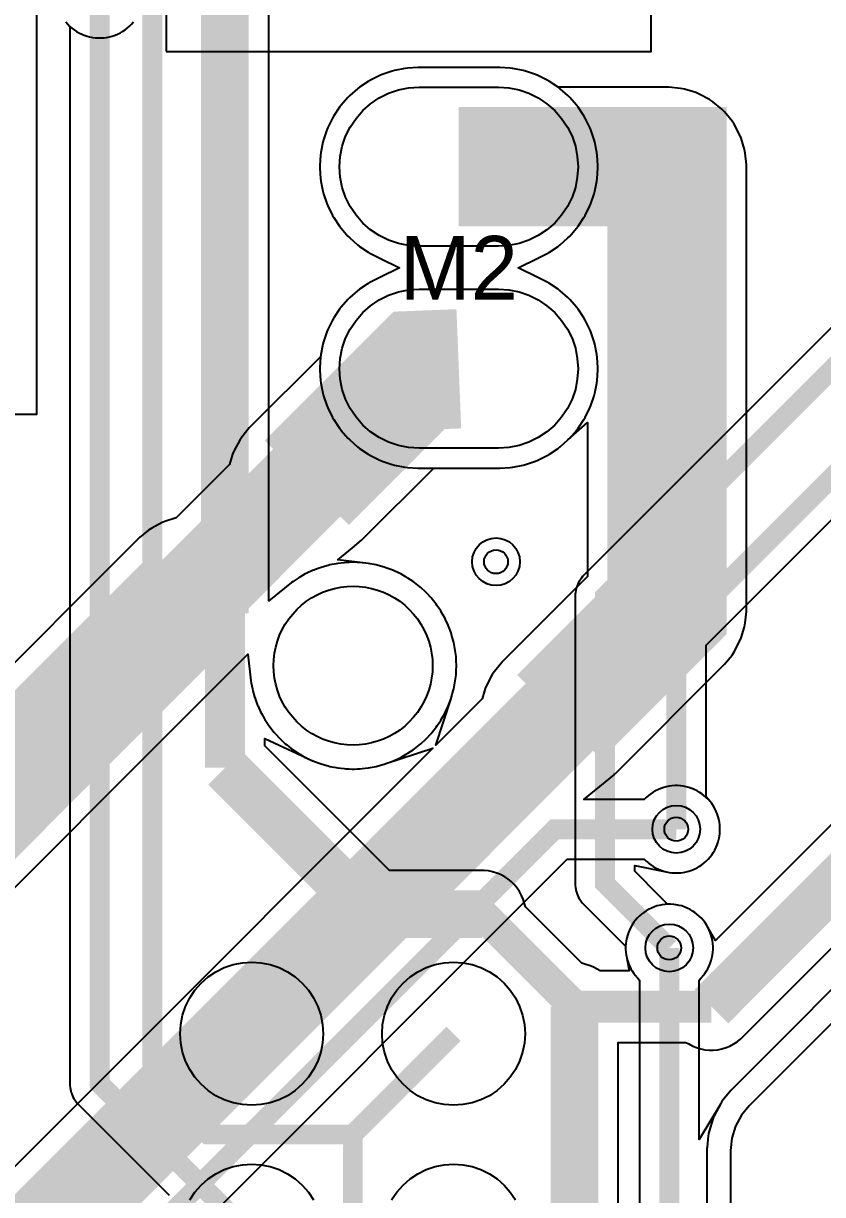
# Model space of a CAD drawing. Header units: millimetres. Extents: x -74 to 74, y -33 to 26.
# Drawn here: x 31.1 to 41.16, y -10.38 to 4.34 of the extents above; entities that cross this region are included whole.
import ezdxf
from ezdxf.enums import TextEntityAlignment as Align

# ---------------------------------------------------------------- set-up
doc = ezdxf.new("R2010")
doc.units = ezdxf.units.MM
for name, color, linetype in [('COBRE_BAIXO', 7, 'Continuous'), ('COBRE_CIMA', 7, 'Continuous'), ('CONTORNO', 7, 'Continuous'), ('CORPOS_CIMA', 7, 'Continuous'), ('FUROS', 7, 'Continuous'), ('PADS_BAIXO', 7, 'Continuous'), ('PADS_CIMA', 7, 'Continuous'), ('PLANO_GND_BAIXO', 7, 'Continuous'), ('PLANO_GND_CIMA', 7, 'Continuous'), ('REFS_CIMA', 7, 'Continuous'), ('VIAS', 7, 'Continuous')]:
    doc.layers.add(name, color=color, linetype=linetype)

msp = doc.modelspace()

# ---------------------------------------------------------------- linework, layer by layer
at = {"layer": 'COBRE_BAIXO'}
for points, const_width in [([(31.995, 9.183), (32.725, 8.453), (32.725, -8.929), (33.424, -9.628), (35.247, -9.628)], 0.25), ([(33.638, -3.076), (33.638, 6.627)], 0.6), ([(33.974, -10.901), (32.061, -8.988), (32.061, 4.709)], 0.25), ([(61.73, 3.745), (45.024, 3.745), (38.419, -2.86), (38.419, -6.473), (39.228, -7.282)], 0.25), ([(39.316, -5.79), (39.316, -3.321), (45.43, 2.793), (65.049, 2.793), (65.866, 3.61)], 0.25), ([(33.638, -5.017), (33.638, -3.076)], 0.5), ([(43.546, -4.231), (39.757, -8.02)], 0.6), ([(39.757, -8.02), (43.546, -4.231)], 0.6), ([(35.478, -6.857), (33.638, -5.017)], 0.6), ([(33.974, -8.361), (35.478, -6.857)], 0.6), ([(35.478, -6.857), (36.872, -6.857)], 0.6), ([(36.872, -6.857), (38.035, -8.02)], 0.4), ([(38.035, -8.02), (38.035, -19.605), (37.04, -20.6)], 0.6), ([(39.757, -8.02), (38.035, -8.02)], 0.4), ([(38.035, -8.02), (39.757, -8.02)], 0.4), ([(35.247, -9.628), (36.514, -8.361)], 0.25), ([(35.208, -11.822), (35.247, -11.783), (35.247, -9.628)], 0.25)]:
    msp.add_lwpolyline(points, dxfattribs=dict(at, const_width=const_width))
at = {"layer": 'COBRE_CIMA'}
for points, const_width in [([(37.844, -4.381), (39.2, -3.025), (39.2, 2.54), (36.58, 2.54)], 1.5), ([(34.667, -1.433), (36.08, -0.02), (36.58, 0)], 1.5), ([(33.253, -2.847), (34.667, -1.433)], 1.2), ([(29.013, -7.087), (33.253, -2.847)], 1.5), ([(28.356, -13.869), (37.844, -4.381)], 1.2), ([(39.316, -5.79), (37.787, -5.79), (27.335, -16.242)], 0.25), ([(39.228, -7.282), (39.228, -19.475), (34.935, -23.768), (21.607, -23.768), (21.524, -23.851)], 0.25)]:
    msp.add_lwpolyline(points, dxfattribs=dict(at, const_width=const_width))
at = {"layer": 'CONTORNO'}
msp.add_lwpolyline([(44.766, -4.734), (40.234, -9.266), (40.135, -9.387), (40.061, -9.525), (40.015, -9.675), (40, -9.831), (40, -28.4), (40, -31), (40, -32), (39.985, -32.174), (39.94, -32.342), (39.866, -32.5), (39.766, -32.643), (39.643, -32.766), (39.5, -32.866), (39.342, -32.94), (39.174, -32.985), (39, -33), (24, -33), (21, -30), (20.251, -30), (20.25, -30), (0, -30), (-20.25, -30)], dxfattribs=at)
at = {"layer": 'CORPOS_CIMA'}
for points in [[(28.73, -0.57), (31.27, -0.57), (31.27, 14.67), (28.73, 14.67)], [(32.9, 3.99), (39, 3.99), (39, 7.69), (32.9, 7.69)]]:
    msp.add_lwpolyline(points, close=True, dxfattribs=at)
at = {"layer": 'FUROS'}
msp.add_lwpolyline([(36.25, -3.733), (36.247, -3.811), (36.238, -3.889), (36.222, -3.966), (36.201, -4.042), (36.174, -4.116), (36.141, -4.187), (36.103, -4.255), (36.059, -4.321), (36.01, -4.382), (35.957, -4.44), (35.899, -4.493), (35.838, -4.542), (35.772, -4.586), (35.704, -4.624), (35.633, -4.657), (35.559, -4.684), (35.483, -4.705), (35.406, -4.721), (35.328, -4.73), (35.25, -4.733), (35.172, -4.73), (35.094, -4.721), (35.017, -4.705), (34.941, -4.684), (34.867, -4.657), (34.796, -4.624), (34.728, -4.586), (34.662, -4.542), (34.601, -4.493), (34.543, -4.44), (34.49, -4.382), (34.441, -4.321), (34.397, -4.255), (34.359, -4.187), (34.326, -4.116), (34.299, -4.042), (34.278, -3.966), (34.262, -3.889), (34.253, -3.811), (34.25, -3.733), (34.253, -3.655), (34.262, -3.577), (34.278, -3.5), (34.299, -3.424), (34.326, -3.35), (34.359, -3.279), (34.397, -3.211), (34.441, -3.145), (34.49, -3.084), (34.543, -3.026), (34.601, -2.973), (34.662, -2.924), (34.728, -2.88), (34.796, -2.842), (34.867, -2.809), (34.941, -2.782), (35.017, -2.761), (35.094, -2.745), (35.172, -2.736), (35.25, -2.733), (35.328, -2.736), (35.406, -2.745), (35.483, -2.761), (35.559, -2.782), (35.633, -2.809), (35.704, -2.842), (35.772, -2.88), (35.838, -2.924), (35.899, -2.973), (35.957, -3.026), (36.01, -3.084), (36.059, -3.145), (36.103, -3.211), (36.141, -3.279), (36.174, -3.35), (36.201, -3.424), (36.222, -3.5), (36.238, -3.577), (36.247, -3.655)], close=True, dxfattribs=at)
at = {"layer": 'PADS_BAIXO'}
for points in [[(37.08, 3.54), (37.211, 3.531), (37.339, 3.506), (37.463, 3.464), (37.58, 3.406), (37.689, 3.333), (37.787, 3.247), (37.873, 3.149), (37.946, 3.04), (38.004, 2.923), (38.046, 2.799), (38.071, 2.671), (38.08, 2.54), (38.071, 2.409), (38.046, 2.281), (38.004, 2.157), (37.946, 2.04), (37.873, 1.931), (37.787, 1.833), (37.689, 1.747), (37.58, 1.674), (37.463, 1.616), (37.339, 1.574), (37.211, 1.549), (37.08, 1.54), (36.08, 1.54), (35.949, 1.549), (35.821, 1.574), (35.697, 1.616), (35.58, 1.674), (35.471, 1.747), (35.373, 1.833), (35.287, 1.931), (35.214, 2.04), (35.156, 2.157), (35.114, 2.281), (35.089, 2.409), (35.08, 2.54), (35.089, 2.671), (35.114, 2.799), (35.156, 2.923), (35.214, 3.04), (35.287, 3.149), (35.373, 3.247), (35.471, 3.333), (35.58, 3.406), (35.697, 3.464), (35.821, 3.506), (35.949, 3.531), (36.08, 3.54)], [(37.08, 1), (37.211, 0.991), (37.339, 0.966), (37.463, 0.924), (37.58, 0.866), (37.689, 0.793), (37.787, 0.707), (37.873, 0.609), (37.946, 0.5), (38.004, 0.383), (38.046, 0.259), (38.071, 0.131), (38.08, 0), (38.071, -0.131), (38.046, -0.259), (38.004, -0.383), (37.946, -0.5), (37.873, -0.609), (37.787, -0.707), (37.689, -0.793), (37.58, -0.866), (37.463, -0.924), (37.339, -0.966), (37.211, -0.991), (37.08, -1), (36.08, -1), (35.949, -0.991), (35.821, -0.966), (35.697, -0.924), (35.58, -0.866), (35.471, -0.793), (35.373, -0.707), (35.287, -0.609), (35.214, -0.5), (35.156, -0.383), (35.114, -0.259), (35.089, -0.131), (35.08, 0), (35.089, 0.131), (35.114, 0.259), (35.156, 0.383), (35.214, 0.5), (35.287, 0.609), (35.373, 0.707), (35.471, 0.793), (35.58, 0.866), (35.697, 0.924), (35.821, 0.966), (35.949, 0.991), (36.08, 1)], [(34.874, -8.361), (34.866, -8.478), (34.843, -8.594), (34.805, -8.705), (34.753, -8.811), (34.688, -8.909), (34.61, -8.997), (34.522, -9.075), (34.424, -9.14), (34.318, -9.192), (34.207, -9.23), (34.091, -9.253), (33.974, -9.261), (33.857, -9.253), (33.741, -9.23), (33.63, -9.192), (33.524, -9.14), (33.426, -9.075), (33.338, -8.997), (33.26, -8.909), (33.195, -8.811), (33.143, -8.705), (33.105, -8.594), (33.082, -8.478), (33.074, -8.361), (33.082, -8.244), (33.105, -8.128), (33.143, -8.017), (33.195, -7.911), (33.26, -7.813), (33.338, -7.725), (33.426, -7.647), (33.524, -7.582), (33.63, -7.53), (33.741, -7.492), (33.857, -7.469), (33.974, -7.461), (34.091, -7.469), (34.207, -7.492), (34.318, -7.53), (34.424, -7.582), (34.522, -7.647), (34.61, -7.725), (34.688, -7.813), (34.753, -7.911), (34.805, -8.017), (34.843, -8.128), (34.866, -8.244)], [(37.414, -8.361), (37.406, -8.478), (37.383, -8.594), (37.345, -8.705), (37.293, -8.811), (37.228, -8.909), (37.15, -8.997), (37.062, -9.075), (36.964, -9.14), (36.858, -9.192), (36.747, -9.23), (36.631, -9.253), (36.514, -9.261), (36.397, -9.253), (36.281, -9.23), (36.17, -9.192), (36.064, -9.14), (35.966, -9.075), (35.878, -8.997), (35.8, -8.909), (35.735, -8.811), (35.683, -8.705), (35.645, -8.594), (35.622, -8.478), (35.614, -8.361), (35.622, -8.244), (35.645, -8.128), (35.683, -8.017), (35.735, -7.911), (35.8, -7.813), (35.878, -7.725), (35.966, -7.647), (36.064, -7.582), (36.17, -7.53), (36.281, -7.492), (36.397, -7.469), (36.514, -7.461), (36.631, -7.469), (36.747, -7.492), (36.858, -7.53), (36.964, -7.582), (37.062, -7.647), (37.15, -7.725), (37.228, -7.813), (37.293, -7.911), (37.345, -8.017), (37.383, -8.128), (37.406, -8.244)]]:
    msp.add_lwpolyline(points, close=True, dxfattribs=at)
for points in [[(33.195, -10.451), (33.26, -10.353), (33.338, -10.265), (33.426, -10.187), (33.524, -10.122), (33.63, -10.07), (33.741, -10.032), (33.857, -10.009), (33.974, -10.001), (34.091, -10.009), (34.207, -10.032), (34.318, -10.07), (34.424, -10.122), (34.522, -10.187), (34.61, -10.265), (34.688, -10.353), (34.753, -10.451)], [(35.735, -10.451), (35.8, -10.353), (35.878, -10.265), (35.966, -10.187), (36.064, -10.122), (36.17, -10.07), (36.281, -10.032), (36.397, -10.009), (36.514, -10.001), (36.631, -10.009), (36.747, -10.032), (36.858, -10.07), (36.964, -10.122), (37.062, -10.187), (37.15, -10.265), (37.228, -10.353), (37.293, -10.451)]]:
    msp.add_lwpolyline(points, dxfattribs=at)
at = {"layer": 'PADS_CIMA'}
for points in [[(37.08, 3.54), (37.211, 3.531), (37.339, 3.506), (37.463, 3.464), (37.58, 3.406), (37.689, 3.333), (37.787, 3.247), (37.873, 3.149), (37.946, 3.04), (38.004, 2.923), (38.046, 2.799), (38.071, 2.671), (38.08, 2.54), (38.071, 2.409), (38.046, 2.281), (38.004, 2.157), (37.946, 2.04), (37.873, 1.931), (37.787, 1.833), (37.689, 1.747), (37.58, 1.674), (37.463, 1.616), (37.339, 1.574), (37.211, 1.549), (37.08, 1.54), (36.08, 1.54), (35.949, 1.549), (35.821, 1.574), (35.697, 1.616), (35.58, 1.674), (35.471, 1.747), (35.373, 1.833), (35.287, 1.931), (35.214, 2.04), (35.156, 2.157), (35.114, 2.281), (35.089, 2.409), (35.08, 2.54), (35.089, 2.671), (35.114, 2.799), (35.156, 2.923), (35.214, 3.04), (35.287, 3.149), (35.373, 3.247), (35.471, 3.333), (35.58, 3.406), (35.697, 3.464), (35.821, 3.506), (35.949, 3.531), (36.08, 3.54)], [(37.08, 1), (37.211, 0.991), (37.339, 0.966), (37.463, 0.924), (37.58, 0.866), (37.689, 0.793), (37.787, 0.707), (37.873, 0.609), (37.946, 0.5), (38.004, 0.383), (38.046, 0.259), (38.071, 0.131), (38.08, 0), (38.071, -0.131), (38.046, -0.259), (38.004, -0.383), (37.946, -0.5), (37.873, -0.609), (37.787, -0.707), (37.689, -0.793), (37.58, -0.866), (37.463, -0.924), (37.339, -0.966), (37.211, -0.991), (37.08, -1), (36.08, -1), (35.949, -0.991), (35.821, -0.966), (35.697, -0.924), (35.58, -0.866), (35.471, -0.793), (35.373, -0.707), (35.287, -0.609), (35.214, -0.5), (35.156, -0.383), (35.114, -0.259), (35.089, -0.131), (35.08, 0), (35.089, 0.131), (35.114, 0.259), (35.156, 0.383), (35.214, 0.5), (35.287, 0.609), (35.373, 0.707), (35.471, 0.793), (35.58, 0.866), (35.697, 0.924), (35.821, 0.966), (35.949, 0.991), (36.08, 1)]]:
    msp.add_lwpolyline(points, close=True, dxfattribs=at)
at = {"layer": 'PLANO_GND_BAIXO'}
for points in [[(44.759, 4.01), (38.154, -2.595), (38.154, -2.595), (38.137, -2.613), (38.122, -2.632), (38.122, -2.632), (38.095, -2.673), (38.083, -2.694), (38.064, -2.74), (38.064, -2.74), (38.061, -2.75), (38.057, -2.763), (38.057, -2.763), (38.048, -2.811), (38.048, -2.811), (38.045, -2.835), (38.045, -2.836), (38.045, -2.848), (38.044, -2.86), (38.044, -2.86), (38.044, -6.473), (38.044, -6.473), (38.045, -6.485), (38.045, -6.497), (38.045, -6.498), (38.048, -6.522), (38.048, -6.522), (38.057, -6.57), (38.057, -6.57), (38.061, -6.583), (38.064, -6.593), (38.064, -6.593), (38.083, -6.639), (38.095, -6.66), (38.122, -6.701), (38.122, -6.701), (38.137, -6.72), (38.154, -6.738), (38.154, -6.738), (38.676, -7.26), (38.678, -7.297), (38.678, -7.298), (38.681, -7.338), (38.685, -7.37), (38.693, -7.408), (38.693, -7.409), (38.725, -7.57), (38.357, -7.57), (38.319, -7.55), (38.268, -7.522), (38.222, -7.504), (38.166, -7.487), (38.126, -7.474), (37.418, -6.766), (37.406, -6.726), (37.388, -6.67), (37.37, -6.624), (37.342, -6.572), (37.342, -6.572), (37.315, -6.532), (37.277, -6.486), (37.243, -6.452), (37.197, -6.414), (37.157, -6.387), (37.157, -6.387), (37.105, -6.359), (37.059, -6.341), (37.003, -6.324), (36.955, -6.314), (36.897, -6.308), (36.872, -6.307), (36.872, -6.307), (35.706, -6.307), (34.138, -4.739), (34.138, -4.649), (34.665, -4.894), (34.67, -4.896), (34.742, -4.929), (34.763, -4.938), (34.763, -4.938), (34.837, -4.965), (34.859, -4.973), (34.86, -4.973), (34.935, -4.994), (34.935, -4.994), (34.958, -5), (34.958, -5), (35.035, -5.015), (35.058, -5.019), (35.058, -5.019), (35.136, -5.028), (35.16, -5.03), (35.16, -5.03), (35.199, -5.031), (35.238, -5.033), (35.238, -5.033), (35.262, -5.033), (35.262, -5.033), (35.301, -5.031), (35.34, -5.03), (35.34, -5.03), (35.364, -5.028), (35.442, -5.019), (35.442, -5.019), (35.465, -5.015), (35.542, -5), (35.542, -5), (35.565, -4.994), (35.565, -4.994), (35.64, -4.973), (35.641, -4.973), (35.663, -4.965), (35.737, -4.938), (35.737, -4.938), (35.746, -4.934), (35.759, -4.929), (35.83, -4.896), (35.851, -4.886), (35.919, -4.847), (35.919, -4.847), (35.927, -4.843), (35.939, -4.835), (35.939, -4.835), (36.004, -4.792), (36.024, -4.777), (36.085, -4.729), (36.103, -4.714), (36.103, -4.714), (36.108, -4.71), (36.161, -4.66), (36.161, -4.66), (36.178, -4.644), (36.178, -4.644), (36.227, -4.59), (36.231, -4.586), (36.231, -4.586), (36.246, -4.568), (36.294, -4.507), (36.309, -4.487), (36.352, -4.422), (36.352, -4.422), (36.359, -4.41), (36.364, -4.402), (36.364, -4.402), (36.403, -4.334), (36.413, -4.313), (36.446, -4.242), (36.452, -4.229), (36.455, -4.22), (36.455, -4.22), (36.483, -4.146), (36.49, -4.123), (36.49, -4.123), (36.511, -4.048), (36.511, -4.048), (36.517, -4.025), (36.517, -4.025), (36.532, -3.948), (36.536, -3.925), (36.536, -3.925), (36.545, -3.847), (36.547, -3.823), (36.547, -3.823), (36.548, -3.784), (36.55, -3.745), (36.55, -3.745), (36.55, -3.721), (36.55, -3.721), (36.548, -3.682), (36.547, -3.643), (36.547, -3.643), (36.545, -3.619), (36.536, -3.541), (36.536, -3.541), (36.532, -3.518), (36.517, -3.441), (36.517, -3.441), (36.511, -3.418), (36.511, -3.418), (36.49, -3.343), (36.49, -3.342), (36.483, -3.32), (36.455, -3.246), (36.455, -3.246), (36.452, -3.237), (36.446, -3.224), (36.413, -3.153), (36.403, -3.132), (36.364, -3.064), (36.364, -3.064), (36.359, -3.056), (36.352, -3.044), (36.352, -3.044), (36.309, -2.979), (36.294, -2.959), (36.246, -2.898), (36.231, -2.88), (36.231, -2.88), (36.227, -2.876), (36.178, -2.822), (36.178, -2.822), (36.161, -2.805), (36.161, -2.805), (36.108, -2.756), (36.103, -2.752), (36.103, -2.752), (36.085, -2.737), (36.024, -2.688), (36.004, -2.675), (35.939, -2.631), (35.939, -2.631), (35.927, -2.623), (35.919, -2.619), (35.919, -2.619), (35.851, -2.58), (35.83, -2.57), (35.759, -2.537), (35.746, -2.531), (35.737, -2.528), (35.737, -2.528), (35.663, -2.501), (35.641, -2.493), (35.64, -2.493), (35.565, -2.472), (35.565, -2.472), (35.542, -2.466), (35.542, -2.466), (35.465, -2.451), (35.442, -2.447), (35.442, -2.447), (35.364, -2.438), (35.34, -2.436), (35.34, -2.436), (35.301, -2.435), (35.262, -2.433), (35.262, -2.433), (35.238, -2.433), (35.238, -2.433), (35.199, -2.435), (35.16, -2.436), (35.16, -2.436), (35.136, -2.438), (35.058, -2.447), (35.058, -2.447), (35.035, -2.451), (34.958, -2.466), (34.958, -2.466), (34.935, -2.472), (34.935, -2.472), (34.86, -2.493), (34.859, -2.493), (34.837, -2.501), (34.763, -2.528), (34.763, -2.528), (34.754, -2.531), (34.741, -2.537), (34.67, -2.57), (34.649, -2.58), (34.581, -2.619), (34.581, -2.619), (34.573, -2.623), (34.561, -2.631), (34.561, -2.631), (34.496, -2.675), (34.476, -2.688), (34.476, -2.688), (34.188, -2.916), (34.188, 6.627)], [(31.641, 4.355), (31.661, 4.332), (31.686, 4.303), (31.686, -8.988), (31.686, -8.988), (31.687, -9), (31.687, -9.012), (31.687, -9.013), (31.69, -9.037), (31.69, -9.037), (31.699, -9.085), (31.699, -9.085), (31.703, -9.098), (31.706, -9.108), (31.706, -9.108), (31.725, -9.154), (31.737, -9.175), (31.764, -9.216), (31.764, -9.216), (31.779, -9.235), (31.796, -9.253), (32.934, -10.392)], [(43.157, -3.842), (39.809, -7.19), (39.712, -7.021), (39.696, -6.993), (39.674, -6.96), (39.654, -6.934), (39.628, -6.905), (39.605, -6.882), (39.575, -6.856), (39.55, -6.836), (39.517, -6.814), (39.489, -6.798), (39.453, -6.781), (39.423, -6.768), (39.386, -6.755), (39.354, -6.747), (39.354, -6.747), (39.335, -6.743), (39.316, -6.739), (39.316, -6.739), (39.311, -6.739), (39.283, -6.735), (39.244, -6.732), (39.243, -6.732), (39.206, -6.73), (39.206, -6.73), (39.106, -6.63), (38.794, -6.317), (38.794, -6.247), (39.19, -6.325), (39.19, -6.325), (39.228, -6.333), (39.228, -6.333), (39.26, -6.337), (39.261, -6.337), (39.3, -6.34), (39.332, -6.34), (39.371, -6.337), (39.372, -6.337), (39.404, -6.333), (39.404, -6.333), (39.423, -6.329), (39.442, -6.325), (39.442, -6.325), (39.474, -6.316), (39.511, -6.304), (39.541, -6.291), (39.577, -6.274), (39.605, -6.258), (39.638, -6.236), (39.663, -6.216), (39.693, -6.19), (39.716, -6.167), (39.742, -6.138), (39.762, -6.112), (39.784, -6.079), (39.8, -6.051), (39.817, -6.015), (39.83, -5.985), (39.843, -5.948), (39.851, -5.916), (39.851, -5.916), (39.855, -5.897), (39.859, -5.878), (39.859, -5.878), (39.863, -5.846), (39.863, -5.846), (39.865, -5.806), (39.865, -5.774), (39.863, -5.734), (39.863, -5.734), (39.859, -5.702), (39.859, -5.702), (39.855, -5.683), (39.851, -5.664), (39.851, -5.664), (39.843, -5.632), (39.83, -5.595), (39.817, -5.565), (39.8, -5.529), (39.784, -5.501), (39.762, -5.468), (39.742, -5.442), (39.742, -5.442), (39.736, -5.436), (39.716, -5.413), (39.691, -5.384), (39.691, -3.476), (45.585, 2.418)], [(38.585, -19.605), (38.585, -8.47), (39.435, -8.47), (39.472, -8.49), (39.524, -8.518), (39.57, -8.536), (39.626, -8.553), (39.674, -8.563), (39.733, -8.569), (39.782, -8.569), (39.84, -8.563), (39.888, -8.553), (39.944, -8.536), (39.99, -8.518), (40.041, -8.49), (40.042, -8.49), (40.082, -8.463), (40.128, -8.425), (40.128, -8.425), (40.146, -8.409), (40.146, -8.409), (43.935, -4.62)], [(42.036, -7.04), (40.022, -9.054), (40.022, -9.054), (40.002, -9.076), (40.002, -9.076), (39.903, -9.197), (39.886, -9.22), (39.871, -9.245), (39.797, -9.383), (39.797, -9.383), (39.791, -9.396), (39.784, -9.409), (39.784, -9.41), (39.774, -9.437), (39.728, -9.587), (39.728, -9.587), (39.721, -9.616), (39.721, -9.617), (39.72, -9.621), (39.716, -9.646), (39.703, -9.787), (39.701, -9.802), (39.701, -9.802), (39.7, -9.831), (39.7, -9.831), (39.7, -31.987)]]:
    msp.add_lwpolyline(points, dxfattribs=at)
msp.add_lwpolyline([(35.587, 1.148), (35.587, 1.148), (35.469, 1.09), (35.441, 1.074), (35.332, 1.001), (35.306, 0.981), (35.306, 0.981), (35.208, 0.895), (35.185, 0.872), (35.099, 0.774), (35.099, 0.773), (35.079, 0.748), (35.006, 0.639), (34.99, 0.611), (34.932, 0.493), (34.919, 0.463), (34.919, 0.463), (34.877, 0.339), (34.877, 0.339), (34.869, 0.308), (34.843, 0.179), (34.843, 0.179), (34.843, 0.175), (34.839, 0.147), (34.831, 0.016), (34.831, 0.016), (34.831, -0.016), (34.831, -0.016), (34.839, -0.147), (34.843, -0.175), (34.843, -0.179), (34.843, -0.179), (34.869, -0.308), (34.877, -0.339), (34.877, -0.339), (34.919, -0.463), (34.919, -0.463), (34.932, -0.493), (34.99, -0.611), (35.006, -0.639), (35.079, -0.748), (35.099, -0.773), (35.099, -0.774), (35.185, -0.872), (35.208, -0.895), (35.306, -0.981), (35.306, -0.981), (35.332, -1.001), (35.441, -1.074), (35.469, -1.09), (35.587, -1.148), (35.617, -1.161), (35.617, -1.161), (35.741, -1.203), (35.741, -1.203), (35.772, -1.211), (35.901, -1.237), (35.901, -1.237), (35.905, -1.237), (35.933, -1.241), (36.064, -1.25), (36.064, -1.25), (36.08, -1.25), (36.08, -1.25), (37.08, -1.25), (37.08, -1.25), (37.096, -1.25), (37.096, -1.25), (37.227, -1.241), (37.255, -1.237), (37.259, -1.237), (37.259, -1.237), (37.388, -1.211), (37.419, -1.203), (37.419, -1.203), (37.543, -1.161), (37.543, -1.161), (37.573, -1.148), (37.691, -1.09), (37.719, -1.074), (37.828, -1.001), (37.853, -0.981), (37.854, -0.981), (37.952, -0.895), (37.975, -0.872), (38.061, -0.774), (38.061, -0.773), (38.081, -0.748), (38.154, -0.639), (38.17, -0.611), (38.228, -0.493), (38.241, -0.463), (38.241, -0.463), (38.283, -0.339), (38.283, -0.339), (38.291, -0.308), (38.317, -0.179), (38.317, -0.179), (38.317, -0.175), (38.321, -0.147), (38.33, -0.016), (38.33, -0.016), (38.33, 0.016), (38.33, 0.016), (38.321, 0.147), (38.317, 0.175), (38.317, 0.179), (38.317, 0.179), (38.291, 0.308), (38.283, 0.339), (38.283, 0.339), (38.241, 0.463), (38.241, 0.463), (38.228, 0.493), (38.17, 0.611), (38.154, 0.639), (38.081, 0.748), (38.061, 0.773), (38.061, 0.774), (37.975, 0.872), (37.952, 0.895), (37.854, 0.981), (37.853, 0.981), (37.828, 1.001), (37.719, 1.074), (37.691, 1.09), (37.573, 1.148), (37.573, 1.148), (37.326, 1.27), (37.573, 1.392), (37.573, 1.392), (37.691, 1.45), (37.719, 1.466), (37.828, 1.539), (37.853, 1.559), (37.854, 1.559), (37.952, 1.645), (37.975, 1.668), (38.061, 1.766), (38.061, 1.766), (38.081, 1.792), (38.154, 1.901), (38.17, 1.929), (38.228, 2.047), (38.241, 2.077), (38.241, 2.077), (38.283, 2.201), (38.283, 2.201), (38.291, 2.232), (38.317, 2.361), (38.317, 2.361), (38.317, 2.365), (38.321, 2.393), (38.33, 2.524), (38.33, 2.524), (38.33, 2.556), (38.33, 2.556), (38.321, 2.687), (38.317, 2.715), (38.317, 2.719), (38.317, 2.719), (38.291, 2.848), (38.283, 2.879), (38.283, 2.879), (38.241, 3.003), (38.241, 3.003), (38.228, 3.033), (38.17, 3.151), (38.154, 3.179), (38.081, 3.288), (38.061, 3.313), (38.061, 3.314), (37.975, 3.412), (37.952, 3.435), (37.854, 3.521), (37.853, 3.521), (37.828, 3.541), (37.719, 3.614), (37.691, 3.63), (37.573, 3.688), (37.543, 3.701), (37.543, 3.701), (37.419, 3.743), (37.419, 3.743), (37.388, 3.751), (37.259, 3.777), (37.259, 3.777), (37.255, 3.777), (37.227, 3.781), (37.096, 3.789), (37.096, 3.789), (37.08, 3.79), (37.08, 3.79), (36.08, 3.79), (36.08, 3.79), (36.064, 3.789), (36.064, 3.789), (35.933, 3.781), (35.905, 3.777), (35.901, 3.777), (35.901, 3.777), (35.772, 3.751), (35.741, 3.743), (35.741, 3.743), (35.617, 3.701), (35.617, 3.701), (35.587, 3.688), (35.469, 3.63), (35.441, 3.614), (35.332, 3.541), (35.306, 3.521), (35.306, 3.521), (35.208, 3.435), (35.185, 3.412), (35.099, 3.314), (35.099, 3.313), (35.079, 3.288), (35.006, 3.179), (34.99, 3.151), (34.932, 3.033), (34.919, 3.003), (34.919, 3.003), (34.877, 2.879), (34.877, 2.879), (34.869, 2.848), (34.843, 2.719), (34.843, 2.719), (34.843, 2.715), (34.839, 2.687), (34.831, 2.556), (34.831, 2.556), (34.831, 2.524), (34.831, 2.524), (34.839, 2.393), (34.843, 2.365), (34.843, 2.361), (34.843, 2.361), (34.869, 2.232), (34.877, 2.201), (34.877, 2.201), (34.919, 2.077), (34.919, 2.077), (34.932, 2.047), (34.99, 1.929), (35.006, 1.901), (35.079, 1.792), (35.099, 1.766), (35.099, 1.766), (35.185, 1.668), (35.208, 1.645), (35.306, 1.559), (35.306, 1.559), (35.332, 1.539), (35.441, 1.466), (35.469, 1.45), (35.587, 1.392), (35.587, 1.392), (35.834, 1.27), (35.587, 1.148)], close=True, dxfattribs=at)
at = {"layer": 'PLANO_GND_CIMA'}
for points in [[(31.635, 4.362), (31.661, 4.332), (31.684, 4.309), (31.713, 4.283), (31.739, 4.263), (31.772, 4.241), (31.8, 4.225), (31.836, 4.208), (31.866, 4.195), (31.903, 4.183), (31.935, 4.174), (31.935, 4.174), (31.954, 4.17), (31.973, 4.166), (31.973, 4.166), (32.005, 4.162), (32.005, 4.162), (32.045, 4.16), (32.077, 4.16), (32.117, 4.162), (32.117, 4.162), (32.149, 4.166), (32.149, 4.166), (32.168, 4.17), (32.187, 4.174), (32.187, 4.174), (32.219, 4.183), (32.256, 4.195), (32.286, 4.208), (32.322, 4.225), (32.35, 4.241), (32.383, 4.263), (32.408, 4.283), (32.438, 4.309), (32.461, 4.332), (32.487, 4.362)], [(27.887, -16.22), (37.942, -6.165), (38.91, -6.165), (38.939, -6.19), (38.962, -6.21), (38.968, -6.216), (38.968, -6.216), (38.995, -6.236), (39.027, -6.258), (39.055, -6.274), (39.091, -6.291), (39.121, -6.304), (39.158, -6.316), (39.19, -6.325), (39.19, -6.325), (39.209, -6.329), (39.228, -6.333), (39.228, -6.333), (39.26, -6.337), (39.261, -6.337), (39.3, -6.34), (39.332, -6.34), (39.371, -6.337), (39.372, -6.337), (39.404, -6.333), (39.404, -6.333), (39.423, -6.329), (39.442, -6.325), (39.442, -6.325), (39.474, -6.316), (39.511, -6.304), (39.541, -6.291), (39.577, -6.274), (39.605, -6.258), (39.638, -6.236), (39.663, -6.216), (39.693, -6.19), (39.716, -6.167), (39.742, -6.138), (39.762, -6.112), (39.784, -6.079), (39.8, -6.051), (39.817, -6.015), (39.83, -5.985), (39.843, -5.948), (39.851, -5.916), (39.851, -5.916), (39.855, -5.897), (39.859, -5.878), (39.859, -5.878), (39.863, -5.846), (39.863, -5.846), (39.865, -5.806), (39.865, -5.774), (39.863, -5.734), (39.863, -5.734), (39.859, -5.702), (39.859, -5.702), (39.855, -5.683), (39.851, -5.664), (39.851, -5.664), (39.843, -5.632), (39.83, -5.595), (39.817, -5.565), (39.8, -5.529), (39.784, -5.501), (39.762, -5.468), (39.742, -5.442), (39.716, -5.413), (39.693, -5.39), (39.663, -5.364), (39.638, -5.344), (39.605, -5.322), (39.577, -5.306), (39.541, -5.289), (39.511, -5.276), (39.474, -5.263), (39.442, -5.255), (39.442, -5.255), (39.423, -5.251), (39.404, -5.247), (39.404, -5.247), (39.372, -5.243), (39.371, -5.243), (39.332, -5.24), (39.3, -5.24), (39.261, -5.243), (39.26, -5.243), (39.228, -5.247), (39.228, -5.247), (39.209, -5.251), (39.19, -5.255), (39.19, -5.255), (39.158, -5.263), (39.121, -5.276), (39.091, -5.289), (39.055, -5.306), (39.027, -5.322), (38.995, -5.344), (38.968, -5.364), (38.968, -5.364), (38.962, -5.37), (38.939, -5.39), (38.91, -5.415), (38.154, -5.415), (38.42, -5.197), (38.533, -5.104), (38.533, -5.104), (38.535, -5.103), (38.551, -5.088), (38.552, -5.088), (39.907, -3.732), (39.907, -3.732), (39.923, -3.714), (39.924, -3.714), (40.017, -3.6), (40.044, -3.559), (40.113, -3.43), (40.132, -3.385), (40.175, -3.244), (40.175, -3.244), (40.184, -3.196), (40.199, -3.05), (40.199, -3.049), (40.2, -3.025), (40.2, -3.025), (40.2, 2.54), (40.2, 2.54), (40.199, 2.564), (40.199, 2.564), (40.184, 2.711), (40.175, 2.759), (40.175, 2.759), (40.132, 2.9), (40.113, 2.945), (40.044, 3.075), (40.028, 3.099), (40.017, 3.115), (40.017, 3.115), (39.924, 3.229), (39.889, 3.264), (39.775, 3.357), (39.775, 3.357), (39.759, 3.368), (39.734, 3.384), (39.605, 3.453), (39.56, 3.472), (39.419, 3.515), (39.419, 3.515), (39.371, 3.524), (39.224, 3.539), (39.224, 3.539), (39.2, 3.54), (39.2, 3.54), (37.83, 3.54), (37.828, 3.541), (37.719, 3.614), (37.691, 3.63), (37.573, 3.688), (37.543, 3.701), (37.543, 3.701), (37.419, 3.743), (37.419, 3.743), (37.388, 3.751), (37.259, 3.777), (37.259, 3.777), (37.255, 3.777), (37.227, 3.781), (37.096, 3.789), (37.096, 3.789), (37.08, 3.79), (37.08, 3.79), (36.08, 3.79), (36.08, 3.79), (36.064, 3.789), (36.064, 3.789), (35.933, 3.781), (35.905, 3.777), (35.901, 3.777), (35.901, 3.777), (35.772, 3.751), (35.741, 3.743), (35.741, 3.743), (35.617, 3.701), (35.617, 3.701), (35.587, 3.688), (35.469, 3.63), (35.441, 3.614), (35.332, 3.541), (35.306, 3.521), (35.306, 3.521), (35.208, 3.435), (35.185, 3.412), (35.099, 3.314), (35.099, 3.313), (35.079, 3.288), (35.006, 3.179), (34.99, 3.151), (34.932, 3.033), (34.919, 3.003), (34.919, 3.003), (34.877, 2.879), (34.877, 2.879), (34.869, 2.848), (34.843, 2.719), (34.843, 2.719), (34.843, 2.715), (34.839, 2.687), (34.831, 2.556), (34.831, 2.556), (34.831, 2.524), (34.831, 2.524), (34.839, 2.393), (34.843, 2.365), (34.843, 2.361), (34.843, 2.361), (34.869, 2.232), (34.877, 2.201), (34.877, 2.201), (34.919, 2.077), (34.919, 2.077), (34.932, 2.047), (34.99, 1.929), (35.006, 1.901), (35.079, 1.792), (35.099, 1.766), (35.099, 1.766), (35.185, 1.668), (35.208, 1.645), (35.306, 1.559), (35.306, 1.559), (35.332, 1.539), (35.441, 1.466), (35.469, 1.45), (35.587, 1.392), (35.587, 1.392), (35.834, 1.27), (35.587, 1.148), (35.587, 1.148), (35.469, 1.09), (35.441, 1.074), (35.332, 1.001), (35.306, 0.981), (35.306, 0.981), (35.208, 0.895), (35.185, 0.872), (35.099, 0.774), (35.099, 0.773), (35.079, 0.748), (35.006, 0.639), (34.99, 0.611), (34.932, 0.493), (34.919, 0.463), (34.919, 0.463), (34.877, 0.339), (34.877, 0.339), (34.869, 0.308), (34.838, 0.152), (33.96, -0.726), (33.96, -0.726), (33.943, -0.744), (33.943, -0.744), (33.85, -0.858), (33.823, -0.899), (33.753, -1.028), (33.734, -1.074), (33.695, -1.202), (33.022, -1.875), (32.894, -1.915), (32.849, -1.933), (32.719, -2.003), (32.678, -2.03), (32.564, -2.123), (32.564, -2.123), (32.546, -2.14), (32.546, -2.14), (28.306, -6.38)], [(29.721, -7.794), (33.924, -3.59), (33.964, -3.925), (33.968, -3.948), (33.983, -4.025), (33.983, -4.025), (33.989, -4.048), (33.989, -4.048), (34.01, -4.123), (34.01, -4.123), (34.017, -4.146), (34.045, -4.22), (34.045, -4.22), (34.048, -4.229), (34.054, -4.242), (34.087, -4.313), (34.097, -4.334), (34.136, -4.402), (34.136, -4.402), (34.141, -4.41), (34.148, -4.422), (34.148, -4.422), (34.191, -4.487), (34.206, -4.507), (34.254, -4.568), (34.269, -4.586), (34.269, -4.586), (34.273, -4.59), (34.322, -4.644), (34.322, -4.644), (34.339, -4.66), (34.339, -4.66), (34.392, -4.71), (34.397, -4.714), (34.397, -4.714), (34.415, -4.729), (34.476, -4.777), (34.496, -4.792), (34.561, -4.835), (34.561, -4.835), (34.573, -4.843), (34.581, -4.847), (34.581, -4.847), (34.649, -4.886), (34.67, -4.896), (34.741, -4.929), (34.754, -4.934), (34.763, -4.938), (34.763, -4.938), (34.837, -4.965), (34.859, -4.973), (34.86, -4.973), (34.935, -4.994), (34.935, -4.994), (34.958, -5), (34.958, -5), (35.035, -5.015), (35.058, -5.019), (35.058, -5.019), (35.136, -5.028), (35.16, -5.03), (35.16, -5.03), (35.199, -5.031), (35.238, -5.033), (35.238, -5.033), (35.262, -5.033), (35.262, -5.033), (35.301, -5.031), (35.34, -5.03), (35.34, -5.03), (35.364, -5.028), (35.442, -5.019), (35.442, -5.019), (35.465, -5.015), (35.542, -5), (35.542, -5), (35.565, -4.994), (35.565, -4.994), (35.64, -4.973), (35.64, -4.973), (35.656, -4.968), (35.663, -4.965), (35.663, -4.965), (36.253, -4.77), (27.755, -13.268)], [(42.036, -7.04), (40.022, -9.054), (40.022, -9.054), (40.002, -9.076), (40.002, -9.076), (39.903, -9.197), (39.886, -9.22), (39.871, -9.245), (39.603, -9.692), (39.603, -7.688), (39.628, -7.659), (39.648, -7.636), (39.654, -7.63), (39.654, -7.63), (39.674, -7.604), (39.696, -7.571), (39.712, -7.543), (39.729, -7.507), (39.742, -7.477), (39.755, -7.44), (39.763, -7.408), (39.763, -7.408), (39.767, -7.389), (39.771, -7.37), (39.771, -7.37), (39.775, -7.338), (39.775, -7.338), (39.778, -7.298), (39.778, -7.266), (39.775, -7.226), (39.775, -7.226), (39.771, -7.194), (39.771, -7.194), (39.767, -7.175), (39.763, -7.156), (39.763, -7.156), (39.755, -7.124), (39.742, -7.087), (39.729, -7.057), (39.712, -7.021), (39.696, -6.993), (39.674, -6.96), (39.654, -6.934), (39.628, -6.905), (39.605, -6.882), (39.575, -6.856), (39.55, -6.836), (39.517, -6.814), (39.489, -6.798), (39.453, -6.781), (39.423, -6.768), (39.386, -6.755), (39.354, -6.747), (39.354, -6.747), (39.335, -6.743), (39.316, -6.739), (39.316, -6.739), (39.284, -6.735), (39.283, -6.735), (39.244, -6.732), (39.212, -6.732), (39.172, -6.735), (39.172, -6.735), (39.14, -6.739), (39.14, -6.739), (39.121, -6.743), (39.102, -6.747), (39.102, -6.747), (39.07, -6.755), (39.033, -6.768), (39.003, -6.781), (38.967, -6.798), (38.939, -6.814), (38.907, -6.836), (38.88, -6.856), (38.851, -6.882), (38.828, -6.905), (38.802, -6.934), (38.782, -6.96), (38.76, -6.993), (38.744, -7.021), (38.727, -7.057), (38.714, -7.087), (38.702, -7.124), (38.693, -7.156), (38.693, -7.156), (38.689, -7.175), (38.685, -7.194), (38.685, -7.194), (38.681, -7.226), (38.681, -7.226), (38.678, -7.266), (38.678, -7.298), (38.681, -7.338), (38.681, -7.338), (38.685, -7.37), (38.685, -7.37), (38.689, -7.389), (38.693, -7.408), (38.693, -7.408), (38.702, -7.44), (38.714, -7.477), (38.727, -7.507), (38.744, -7.543), (38.76, -7.571), (38.782, -7.604), (38.802, -7.63), (38.802, -7.63), (38.808, -7.636), (38.828, -7.659), (38.853, -7.688), (38.853, -19.32)]]:
    msp.add_lwpolyline(points, dxfattribs=at)
msp.add_lwpolyline([(36.483, -4.146), (36.49, -4.123), (36.511, -4.048), (36.511, -4.048), (36.517, -4.025), (36.517, -4.025), (36.532, -3.948), (36.536, -3.925), (36.536, -3.925), (36.545, -3.847), (36.547, -3.823), (36.547, -3.823), (36.548, -3.784), (36.55, -3.745), (36.55, -3.745), (36.55, -3.721), (36.55, -3.721), (36.548, -3.682), (36.547, -3.643), (36.547, -3.643), (36.545, -3.619), (36.536, -3.541), (36.536, -3.541), (36.532, -3.518), (36.517, -3.441), (36.517, -3.441), (36.511, -3.418), (36.511, -3.418), (36.49, -3.343), (36.49, -3.342), (36.483, -3.32), (36.455, -3.246), (36.455, -3.246), (36.452, -3.237), (36.446, -3.224), (36.413, -3.153), (36.403, -3.132), (36.364, -3.064), (36.364, -3.064), (36.359, -3.056), (36.352, -3.044), (36.352, -3.044), (36.309, -2.979), (36.294, -2.959), (36.246, -2.898), (36.231, -2.88), (36.231, -2.88), (36.227, -2.876), (36.178, -2.822), (36.178, -2.822), (36.161, -2.805), (36.161, -2.805), (36.108, -2.756), (36.103, -2.752), (36.103, -2.752), (36.085, -2.737), (36.024, -2.688), (36.004, -2.675), (35.939, -2.631), (35.939, -2.631), (35.927, -2.623), (35.919, -2.619), (35.919, -2.619), (35.851, -2.58), (35.83, -2.57), (35.759, -2.537), (35.746, -2.531), (35.737, -2.528), (35.737, -2.528), (35.663, -2.501), (35.641, -2.493), (35.64, -2.493), (35.565, -2.472), (35.565, -2.472), (35.542, -2.466), (35.542, -2.466), (35.465, -2.451), (35.442, -2.447), (35.058, -2.401), (35.242, -2.25), (35.242, -2.25), (35.356, -2.157), (35.356, -2.157), (35.374, -2.14), (35.374, -2.14), (36.264, -1.25), (37.08, -1.25), (37.08, -1.25), (37.096, -1.25), (37.096, -1.25), (37.227, -1.241), (37.255, -1.237), (37.259, -1.237), (37.259, -1.237), (37.388, -1.211), (37.419, -1.203), (37.419, -1.203), (37.543, -1.161), (37.543, -1.161), (37.573, -1.148), (37.691, -1.09), (37.719, -1.074), (37.828, -1.001), (37.844, -0.988), (37.853, -0.981), (37.854, -0.981), (37.952, -0.895), (37.953, -0.894), (38.2, -0.677), (38.2, -2.611), (37.137, -3.673), (37.137, -3.674), (37.122, -3.69), (37.121, -3.692), (37.121, -3.692), (37.028, -3.805), (37.028, -3.805), (37, -3.846), (36.931, -3.976), (36.931, -3.976), (36.912, -4.021), (36.912, -4.021), (36.903, -4.051), (36.873, -4.15), (36.289, -4.734), (36.483, -4.146)], close=True, dxfattribs=at)
at = {"layer": 'VIAS'}
for centre, radius in [((37.048, -2.426), 0.3), ((37.048, -2.426), 0.15), ((39.316, -5.79), 0.3), ((39.316, -5.79), 0.15), ((39.228, -7.282), 0.3), ((39.228, -7.282), 0.15)]:
    msp.add_circle(centre, radius, dxfattribs=at)

# ---------------------------------------------------------------- texts
at = {"layer": 'REFS_CIMA'}
msp.add_text('M2', height=0.8, dxfattribs=at).set_placement((36.58, 1.27), align=Align.MIDDLE_CENTER)

doc.saveas('drawing.dxf')
